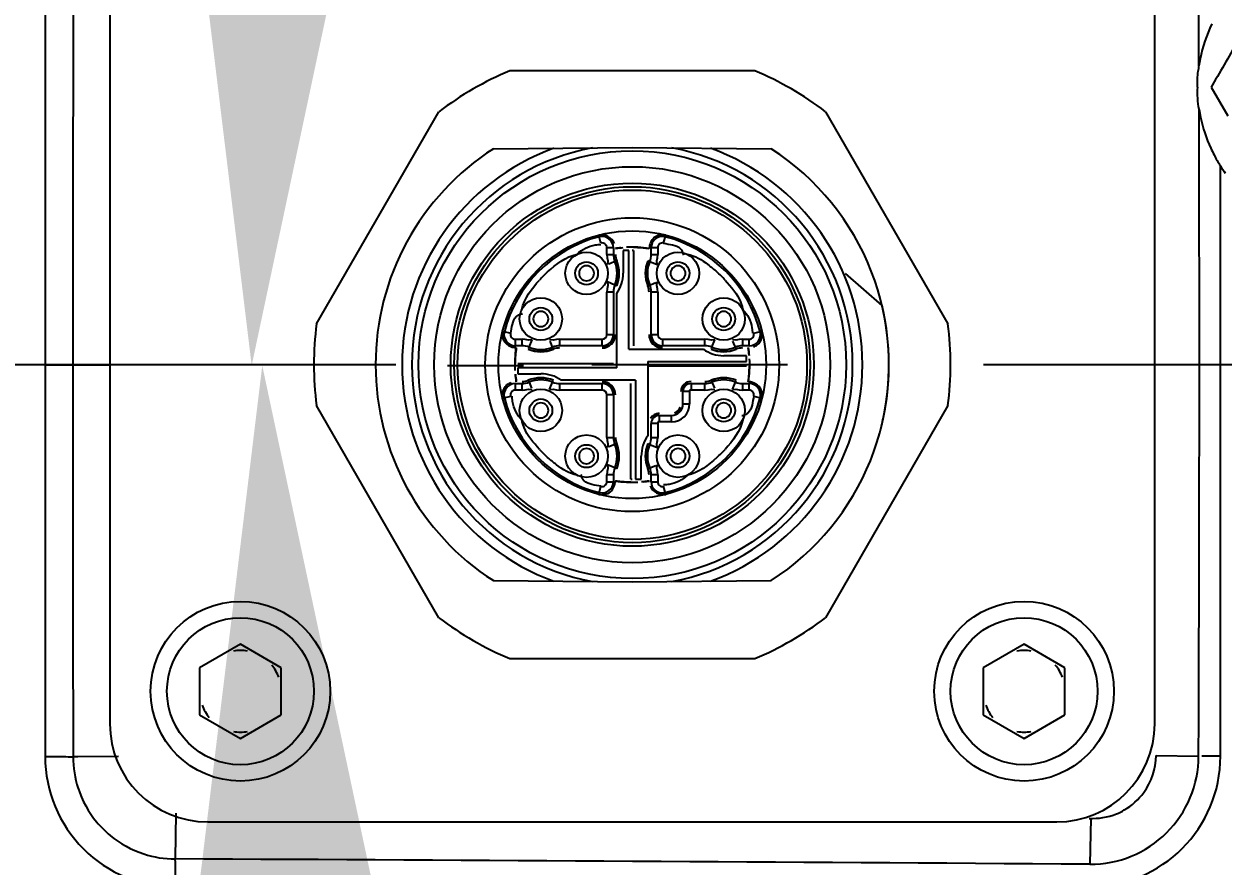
# Model space of a CAD drawing. Header units: millimetres. Extents: x 4086 to 8300, y 123 to 1549.
# Drawn here: x 7714.3 to 7723.48, y 603.03 to 609.48 of the extents above; entities that cross this region are included whole.
import ezdxf

# ---------------------------------------------------------------- set-up
doc = ezdxf.new("R2010")
doc.units = ezdxf.units.MM
doc.linetypes.add('CENTER', pattern=[0.6, 0.375, -0.075, 0.075, -0.075])
for name, color, linetype in [('中心线', 7, 'Continuous'), ('外形图', 7, 'Continuous'), ('尺寸标注', 7, 'Continuous'), ('运动范围', 7, 'Continuous')]:
    doc.layers.add(name, color=color, linetype=linetype)
doc.styles.add('思源黑', font='SourceHanSansCN-Normal.ttf')
doc.dimstyles.new('尺寸标注_1_4比例', dxfattribs={"dimtxt": 7, "dimasz": 6, "dimexe": 2, "dimexo": 1.5, "dimgap": 1, "dimtad": 1, "dimdec": 1, "dimlfac": 4, "dimdsep": 46, "dimtxsty": '思源黑', "dimcen": 0.09, "dimadec": 0, "dimazin": 0, "dimtp": 0.01, "dimtm": 0.01, "dimtfac": 1, "dimtdec": 1, "dimtofl": 0, "dimtmove": 0, "dimatfit": 3, "dimfxl": 1, "dimtolj": 1, "dimarcsym": 0})

# ---------------------------------------------------------------- blocks, each defined once
blk = doc.blocks.new('*D749')
at = {"layer": 'Defpoints', "color": 0}
for p in [(7701.103, 606.8629), (7716.0449, 606.8629), (7783.6327, 606.8629), (7961.6009, 575.4823), (7746.5371, 550.4618)]:
    blk.add_point(p, dxfattribs=at)
at = {"layer": '尺寸标注', "color": 0, "lineweight": -2}
blk.add_line((7717.5449, 606.8629), (7718.126, 606.8629), dxfattribs=at)
blk.add_arc((7783.6327, 606.8629), 67.5067, 185.094128, 344.905872, dxfattribs=at)
at = {"layer": '尺寸标注', "color": 0}
for points in [[(7717.3916, 600.9132), (7715.3936, 600.8243), (7716.126, 606.8629)], [(7849.7865, 589.0665), (7847.8343, 589.501), (7850.1139, 595.1404)]]:
    blk.add_solid(points, dxfattribs=at)
at = {"layer": '尺寸标注', "color": 0, "insert": (7783.6327, 544.0665), "char_height": 7, "attachment_point": 5, "style": '思源黑'}
blk.add_mtext('\\A1;+\\A1;170%%d', dxfattribs=at)
blk = doc.blocks.new('*D750')
at = {"layer": 'Defpoints', "color": 0}
for p in [(7746.4945, 663.3329), (7961.6062, 638.2257), (7701.103, 606.8629), (7720.6832, 606.8629), (7783.6327, 606.8629)]:
    blk.add_point(p, dxfattribs=at)
at = {"layer": '尺寸标注', "color": 0, "lineweight": -2}
blk.add_arc((7783.6327, 606.8629), 67.5878, 15.082182, 174.911989, dxfattribs=at)
at = {"layer": '尺寸标注', "color": 0}
for points in [[(7847.9162, 624.2324), (7849.8685, 624.6666), (7850.1949, 618.5926)], [(7715.3122, 612.9013), (7717.3102, 612.8126), (7716.0449, 606.8629)]]:
    blk.add_solid(points, dxfattribs=at)
at = {"layer": '尺寸标注', "color": 0, "insert": (7783.6327, 679.1611), "char_height": 7, "attachment_point": 5, "style": '思源黑'}
blk.add_mtext('\\A1;-\\A1;170%%d', dxfattribs=at)

msp = doc.modelspace()

# ---------------------------------------------------------------- linework, layer by layer
at = {"layer": '中心线', "linetype": 'CENTER', "ltscale": 20}
msp.add_line((7981.1487, 606.8692), (7585.9109, 606.8692), dxfattribs=at)
at = {"layer": '外形图'}
for p, q in [((7714.959, 615.6192), (7714.959, 604.1192)), ((7722.959, 604.1192), (7722.959, 615.6192)), ((7719.8965, 609.1192), (7718.0215, 609.1192)), ((7723.4394, 609.0759), (7723.4259, 609.0523)), ((7723.4259, 609.0523), (7723.3925, 608.9942)), ((7723.3925, 608.9942), (7723.4555, 608.8846)), ((7723.4555, 608.8846), (7723.5183, 608.7753)), ((7716.5416, 607.1823), (7717.4791, 608.8061)), ((7720.4388, 608.8061), (7721.3763, 607.1823)), ((7717.896, 608.5224), (7718.959, 608.5317)), ((7718.959, 608.5317), (7720.0219, 608.5224)), ((7723.4626, 606.8692), (7723.4627, 608.3906)), ((7718.7186, 607.8001), (7718.7027, 607.8616)), ((7719.1993, 607.8001), (7719.2152, 607.8616)), ((7718.7642, 607.7127), (7718.7642, 607.7648)), ((7718.8142, 607.7648), (7718.7642, 607.7648)), ((7718.7642, 607.7127), (7718.8142, 607.7127)), ((7718.8142, 607.7648), (7718.8142, 607.7127)), ((7718.8898, 607.7442), (7718.8898, 607.5692)), ((7718.934, 607.7442), (7718.8898, 607.7442)), ((7718.934, 606.9879), (7718.934, 607.7442)), ((7718.9689, 607.7442), (7718.959, 607.7442)), ((7718.9689, 607.7442), (7718.9689, 607.014)), ((7719.1037, 607.7127), (7719.1037, 607.7648)), ((7719.1537, 607.7648), (7719.1037, 607.7648)), ((7719.1037, 607.7127), (7719.1537, 607.7127)), ((7719.1472, 607.6635), (7719.1521, 607.688)), ((7719.1521, 607.688), (7719.1537, 607.7127)), ((7719.1537, 607.7648), (7719.1537, 607.7127)), ((7718.7707, 607.6635), (7718.7688, 607.6359)), ((7718.8374, 607.6645), (7718.7787, 607.6401)), ((7719.093, 607.6593), (7719.0806, 607.6645)), ((7719.093, 607.6593), (7719.1493, 607.6358)), ((7719.1491, 607.6359), (7719.1472, 607.6635)), ((7718.8249, 607.4791), (7718.7686, 607.5026)), ((7718.7688, 607.5025), (7718.7707, 607.4749)), ((7719.0806, 607.4738), (7719.1392, 607.4983)), ((7719.1472, 607.4749), (7719.1491, 607.5025)), ((7720.5896, 607.5682), (7720.8712, 607.3234)), ((7718.7658, 607.4504), (7718.7642, 607.4257)), ((7718.7642, 607.1004), (7718.7642, 607.4257)), ((7718.8142, 607.4257), (7718.7642, 607.4257)), ((7718.7707, 607.4749), (7718.7658, 607.4504)), ((7718.8142, 607.4257), (7718.8142, 607.1004)), ((7718.8249, 607.4791), (7718.8374, 607.4738)), ((7718.8402, 606.8442), (7718.8402, 607.4138)), ((7719.1037, 607.1004), (7719.1037, 607.4257)), ((7719.1537, 607.4257), (7719.1037, 607.4257)), ((7719.1537, 607.4257), (7719.1537, 607.1004)), ((7717.9665, 607.1254), (7718.028, 607.1096)), ((7718.0633, 607.064), (7718.0633, 607.014)), ((7718.0633, 607.064), (7718.1155, 607.064)), ((7718.1155, 607.014), (7718.1155, 607.064)), ((7718.1402, 607.0623), (7718.1155, 607.064)), ((7718.1646, 607.0574), (7718.1402, 607.0623)), ((7718.1922, 607.0593), (7718.1646, 607.0574)), ((7718.1688, 607.0033), (7718.1923, 607.0596)), ((7718.3533, 607.0574), (7718.3257, 607.0593)), ((7718.3543, 606.9908), (7718.3298, 607.0494)), ((7718.4025, 607.064), (7718.4025, 607.014)), ((7718.4025, 607.064), (7718.7277, 607.064)), ((7718.7277, 607.014), (7718.7277, 607.064)), ((7718.7642, 607.1004), (7718.8142, 607.1004)), ((7719.1037, 607.1004), (7719.1537, 607.1004)), ((7719.1902, 607.064), (7719.1902, 607.014)), ((7719.1902, 607.064), (7719.5155, 607.064)), ((7719.5155, 607.014), (7719.5155, 607.064)), ((7719.5402, 607.0623), (7719.5155, 607.064)), ((7719.5646, 607.0574), (7719.5402, 607.0623)), ((7719.5922, 607.0593), (7719.5646, 607.0574)), ((7719.5688, 607.0033), (7719.5923, 607.0596)), ((7719.7533, 607.0574), (7719.7257, 607.0593)), ((7719.7543, 606.9908), (7719.7298, 607.0494)), ((7719.8025, 607.064), (7719.8025, 607.014)), ((7719.8025, 607.064), (7719.8546, 607.064)), ((7719.8546, 607.014), (7719.8546, 607.064)), ((7719.8899, 607.1096), (7719.9514, 607.1254)), ((7718.1155, 607.014), (7718.0633, 607.014)), ((7718.1688, 607.0033), (7718.1636, 606.9908)), ((7718.7277, 607.014), (7718.4025, 607.014)), ((7718.934, 606.9879), (7719.5036, 606.9879)), ((7719.5155, 607.014), (7719.1902, 607.014)), ((7719.5688, 607.0033), (7719.5636, 606.9908)), ((7719.8546, 607.014), (7719.8025, 607.014)), ((7714.4638, 606.8692), (7710.8464, 606.8692)), ((7714.4638, 606.8692), (7714.959, 606.8692)), ((7718.084, 606.8792), (7718.8142, 606.8792)), ((7719.0777, 606.8942), (7719.0777, 606.3246)), ((7719.0777, 606.8942), (7719.834, 606.8942)), ((7719.834, 606.8592), (7719.0777, 606.8592)), ((7719.834, 606.9384), (7719.659, 606.9384)), ((7719.834, 606.8942), (7719.834, 606.9384)), ((7723.4626, 606.8692), (7722.9894, 606.8692)), ((7718.084, 606.8442), (7718.084, 606.8)), ((7718.8402, 606.8442), (7718.084, 606.8442)), ((7718.084, 606.8), (7718.259, 606.8)), ((7718.0633, 606.7244), (7718.0633, 606.6744)), ((7718.0633, 606.7244), (7718.1155, 606.7244)), ((7718.1155, 606.6744), (7718.0633, 606.6744)), ((7718.1155, 606.6744), (7718.1155, 606.7244)), ((7718.1636, 606.7476), (7718.1881, 606.689)), ((7718.1646, 606.6809), (7718.1922, 606.6791)), ((7718.3256, 606.6788), (7718.3543, 606.7476)), ((7718.3257, 606.6791), (7718.3533, 606.6809)), ((7718.3533, 606.6809), (7718.3777, 606.676)), ((7718.3777, 606.676), (7718.4025, 606.6744)), ((7718.4025, 606.7244), (7718.4025, 606.6744)), ((7718.4025, 606.7244), (7718.7277, 606.7244)), ((7718.7277, 606.6744), (7718.4025, 606.6744)), ((7718.984, 606.7504), (7718.4143, 606.7504)), ((7718.7277, 606.6744), (7718.7277, 606.7244)), ((7718.949, 605.9942), (7718.949, 606.7244)), ((7718.984, 606.7504), (7718.984, 605.9942)), ((7719.3975, 606.6744), (7719.3975, 606.5692)), ((7719.5155, 606.6744), (7719.3975, 606.6744)), ((7719.409, 606.7244), (7719.409, 606.6744)), ((7719.409, 606.7244), (7719.5155, 606.7244)), ((7719.5155, 606.6744), (7719.5155, 606.7244)), ((7719.5636, 606.7476), (7719.5881, 606.689)), ((7719.5646, 606.6809), (7719.5922, 606.6791)), ((7719.7256, 606.6788), (7719.7543, 606.7476)), ((7719.7257, 606.6791), (7719.7533, 606.6809)), ((7719.7533, 606.6809), (7719.7777, 606.676)), ((7719.7777, 606.676), (7719.8025, 606.6744)), ((7719.8025, 606.7244), (7719.8025, 606.6744)), ((7719.8025, 606.7244), (7719.8546, 606.7244)), ((7719.8546, 606.6744), (7719.8025, 606.6744)), ((7719.8546, 606.6744), (7719.8546, 606.7244)), ((7717.9665, 606.6129), (7718.028, 606.6288)), ((7718.7642, 606.3127), (7718.7642, 606.6379)), ((7718.8142, 606.6379), (7718.7642, 606.6379)), ((7718.8142, 606.6379), (7718.8142, 606.3127)), ((7719.3475, 606.5692), (7719.3475, 606.6629)), ((7719.3975, 606.6629), (7719.3475, 606.6629)), ((7719.8899, 606.6288), (7719.9514, 606.6129)), ((7717.4791, 604.9323), (7716.5416, 606.5561)), ((7719.3475, 606.5692), (7719.3975, 606.5692)), ((7721.3763, 606.5561), (7720.4388, 604.9323)), ((7719.1037, 606.3127), (7719.1037, 606.4192)), ((7719.1537, 606.4192), (7719.1037, 606.4192)), ((7719.1537, 606.4307), (7719.1537, 606.3127)), ((7719.259, 606.4307), (7719.1537, 606.4307)), ((7719.1652, 606.4807), (7719.1652, 606.4307)), ((7719.1652, 606.4807), (7719.259, 606.4807)), ((7719.259, 606.4307), (7719.259, 606.4807)), ((7718.7642, 606.3127), (7718.8142, 606.3127)), ((7719.1037, 606.3127), (7719.1537, 606.3127)), ((7719.1521, 606.288), (7719.1537, 606.3127)), ((7718.7707, 606.2635), (7718.7688, 606.2359)), ((7718.8374, 606.2645), (7718.7787, 606.2401)), ((7719.093, 606.2593), (7719.0806, 606.2645)), ((7719.093, 606.2593), (7719.1493, 606.2358)), ((7719.1472, 606.2635), (7719.1521, 606.288)), ((7719.1491, 606.2359), (7719.1472, 606.2635)), ((7719.0281, 605.9942), (7719.0281, 606.1692)), ((7718.7658, 606.0504), (7718.7642, 606.0257)), ((7718.7707, 606.0749), (7718.7658, 606.0504)), ((7718.8249, 606.0791), (7718.7686, 606.1026)), ((7718.7688, 606.1025), (7718.7707, 606.0749)), ((7718.8249, 606.0791), (7718.8374, 606.0738)), ((7719.0806, 606.0738), (7719.1392, 606.0983)), ((7719.1472, 606.0749), (7719.1491, 606.1025)), ((7718.7027, 605.8767), (7718.7186, 605.9383)), ((7718.7642, 605.9736), (7718.7642, 606.0257)), ((7718.8142, 606.0257), (7718.7642, 606.0257)), ((7718.7642, 605.9736), (7718.8142, 605.9736)), ((7718.8142, 606.0257), (7718.8142, 605.9736)), ((7718.949, 605.9942), (7718.959, 605.9942)), ((7718.984, 605.9942), (7719.0281, 605.9942)), ((7719.1037, 605.9736), (7719.1037, 606.0257)), ((7719.1537, 606.0257), (7719.1037, 606.0257)), ((7719.1037, 605.9736), (7719.1537, 605.9736)), ((7719.1537, 606.0257), (7719.1537, 605.9736)), ((7719.2152, 605.8767), (7719.1993, 605.9383)), ((7717.896, 605.216), (7718.959, 605.2067)), ((7718.959, 605.2067), (7720.0219, 605.216)), ((7715.959, 604.73), (7715.6465, 604.5496)), ((7716.2715, 604.5496), (7715.959, 604.73)), ((7721.959, 604.73), (7721.6465, 604.5496)), ((7722.2715, 604.5496), (7721.959, 604.73)), ((7718.0215, 604.6192), (7719.8965, 604.6192)), ((7715.6465, 604.5496), (7715.6465, 604.1888)), ((7716.2715, 604.1888), (7716.2715, 604.5496)), ((7721.6465, 604.5496), (7721.6465, 604.1888)), ((7722.2715, 604.1888), (7722.2715, 604.5496)), ((7715.6465, 604.1888), (7715.959, 604.0084)), ((7715.959, 604.0084), (7716.2715, 604.1888)), ((7721.6465, 604.1888), (7721.959, 604.0084)), ((7721.959, 604.0084), (7722.2715, 604.1888)), ((7714.7133, 603.8678), (7714.6777, 603.8676)), ((7715.0259, 603.8695), (7714.7133, 603.8678)), ((7722.9701, 603.8763), (7723.2952, 603.8722)), ((7715.465, 603.4346), (7715.4597, 603.0853)), ((7715.709, 603.3692), (7722.209, 603.3692)), ((7722.4697, 603.3939), (7722.4622, 603.0445))]:
    msp.add_line(p, q, dxfattribs=at)
for points in [[(7718.7642, 607.7127), (7718.7658, 607.688), (7718.7707, 607.6635)], [(7719.1537, 607.4257), (7719.1521, 607.4504), (7719.1472, 607.4749)], [(7718.4025, 607.064), (7718.3777, 607.0623), (7718.3533, 607.0574)], [(7719.8025, 607.064), (7719.7777, 607.0623), (7719.7533, 607.0574)], [(7718.1155, 606.6744), (7718.1402, 606.676), (7718.1646, 606.6809)], [(7719.5155, 606.6744), (7719.5402, 606.676), (7719.5646, 606.6809)], [(7718.7642, 606.3127), (7718.7658, 606.288), (7718.7707, 606.2635)], [(7719.1537, 606.0257), (7719.1521, 606.0504), (7719.1472, 606.0749)]]:
    msp.add_lwpolyline(points, dxfattribs=at)
for centre, radius in [((7718.959, 606.8692), 1.6375), ((7718.959, 606.8692), 1.5159), ((7718.959, 606.8692), 1.3898), ((7718.959, 606.8692), 1.3625), ((7718.959, 606.8692), 1.3375), ((7718.959, 606.8692), 1.125), ((7718.959, 606.8692), 1.025), ((7718.609, 607.5692), 0.1625), ((7719.309, 607.5692), 0.1625), ((7718.609, 607.5692), 0.0875), ((7719.309, 607.5692), 0.0875), ((7718.259, 607.2192), 0.1625), ((7719.659, 607.2192), 0.1625), ((7718.259, 607.2192), 0.0875), ((7719.659, 607.2192), 0.0875), ((7718.259, 606.5192), 0.1625), ((7719.659, 606.5192), 0.1625), ((7718.259, 606.5192), 0.0875), ((7719.659, 606.5192), 0.0875), ((7718.609, 606.1692), 0.1625), ((7719.309, 606.1692), 0.1625), ((7718.609, 606.1692), 0.0875), ((7719.309, 606.1692), 0.0875), ((7715.959, 604.3692), 0.6875), ((7721.959, 604.3692), 0.6875), ((7715.959, 604.3692), 0.5625), ((7721.959, 604.3692), 0.5625)]:
    msp.add_circle(centre, radius, dxfattribs=at)
for centre, radius, start, end in [((11015.7805, 604.7162), 3301.1061, 179.8063724, 179.9626317), ((6099.3581, 602.7848), 1623.9522, 0.2248116, 0.4615247), ((7724.4196, 608.9878), 1.1345, 154.41342, 168.71282), ((7724.3995, 608.9929), 1.1138, 168.76911, 171.51689), ((7718.959, 606.8692), 2.4375, 112.61986, 127.38014), ((7718.959, 606.8692), 2.4375, 52.61986, 67.38014), ((7007.2362, 606.8483), 716.0653, 0.0016719, 0.1581614), ((7724.4005, 608.9953), 1.1149, 188.82364, 191.90046), ((7724.4174, 608.9995), 1.1322, 191.93195, 204.71158), ((7718.9589, 606.8692), 1.9655, 122.73982, 237.26018), ((7718.959, 606.8692), 1.7625, 109.89939, 250.10062), ((7718.959, 606.8692), 1.6875, 100.3872, 259.61279), ((7718.959, 606.8692), 1.6875, 280.38723, 79.61279), ((7718.959, 606.8692), 1.7625, 289.89931, 70.10064), ((7718.959, 606.8692), 1.9655, 345.49105, 57.26018), ((7724.4292, 609.0051), 1.1454, 204.72163, 207.53), ((7724.4317, 609.0063), 1.1482, 207.52479, 212.43184), ((7724.412, 608.994), 1.1248, 212.44009, 215.79246), ((7718.959, 606.8692), 1.0115, 104.47751, 165.52249), ((7718.7277, 607.7648), 0.0865, 0, 104.47751), ((7718.7277, 607.7648), 0.0365, 0, 104.47751), ((7719.1902, 607.7648), 0.0865, 75.52249, 180), ((7719.1902, 607.7648), 0.0365, 75.52249, 180), ((7718.959, 606.8692), 1.0115, 14.47751, 75.52249), ((7718.9527, 607.7127), 0.1385, 180, 202.65829), ((7718.959, 606.8692), 0.9, 95.59036, 98.35785), ((7718.959, 606.8692), 0.8971, 94.55654, 98.22437), ((7718.9527, 607.7127), 0.1221, 180, 202.65829), ((7718.959, 606.8692), 0.9, 81.64215, 92.79518), ((7718.9687, 607.0294), 0.7366, 87.42015, 89.98107), ((7718.9649, 606.9483), 0.8178, 84.40073, 87.40823), ((7718.9543, 606.8402), 0.9264, 81.74761, 84.40234), ((7718.9652, 607.7127), 0.1385, 337.34171, 0), ((7718.609, 607.5692), 0.0576, 90.99441, 269.00559), ((7718.609, 607.5692), 0.0576, 271.10635, 88.89268), ((7718.609, 607.5692), 0.234, 337.34171, 22.65829), ((7718.609, 607.5692), 0.2504, 337.34171, 22.65829), ((7718.609, 607.5692), 0.2475, 344.89447, 15.10553), ((7719.309, 607.5692), 0.2504, 157.34171, 202.65829), ((7719.309, 607.5692), 0.2475, 164.89447, 202.65829), ((7719.309, 607.5692), 0.234, 157.34171, 202.65829), ((7719.309, 607.5692), 0.0576, 90.99441, 269.00559), ((7719.309, 607.5692), 0.0576, 271.10635, 88.89268), ((7718.8734, 606.9547), 0.8406, 131.98611, 138.00687), ((7718.6215, 607.5692), 0.2683, 324.61103, 0), ((7719.0442, 606.9545), 0.841, 41.99464, 48.0125), ((7718.9527, 607.4257), 0.1385, 157.34171, 180), ((7718.9652, 607.4257), 0.1221, 0, 22.65829), ((7718.9652, 607.4257), 0.1385, 0, 22.65829), ((7718.959, 606.8692), 1.9655, 302.73976, 13.36229), ((7718.259, 607.2192), 0.0576, 90.99441, 269.00559), ((7718.259, 607.2192), 0.0576, 271.10635, 88.89268), ((7719.659, 607.2192), 0.0576, 90.99441, 269.00559), ((7719.659, 607.2192), 0.0576, 271.10635, 88.89268), ((7718.959, 606.8692), 2.4375, 172.61986, 187.38014), ((7718.959, 606.8692), 2.4375, 352.61986, 7.38014), ((7718.0633, 607.1004), 0.0865, 165.52249, 270), ((7718.0633, 607.1004), 0.0365, 165.52249, 270), ((7718.7277, 607.1004), 0.1029, 270, 0), ((7718.7277, 607.1004), 0.1, 270, 0), ((7718.7277, 607.1004), 0.0865, 270, 0), ((7718.7277, 607.1004), 0.0365, 270, 0), ((7719.1902, 607.1004), 0.1029, 180, 270), ((7719.1902, 607.1004), 0.1, 180, 270), ((7719.1902, 607.1004), 0.0865, 180, 270), ((7719.1902, 607.1004), 0.0365, 180, 270), ((7719.8546, 607.1004), 0.0865, 270, 14.47751), ((7719.8546, 607.1004), 0.0365, 270, 14.47751), ((7718.959, 606.8692), 0.9, 171.6421, 182.79518), ((7718.959, 606.8692), 0.8971, 171.77563, 179.36159), ((7718.1155, 606.8754), 0.1385, 67.34171, 90), ((7718.259, 607.2192), 0.2504, 247.34171, 292.65829), ((7718.259, 607.2192), 0.234, 247.34171, 292.65829), ((7718.259, 607.2192), 0.2475, 254.89447, 292.65829), ((7718.4025, 606.8754), 0.1385, 90, 112.65829), ((7718.4025, 606.8754), 0.1221, 90, 112.65829), ((7719.659, 607.2067), 0.2683, 234.61103, 270), ((7719.5155, 606.8754), 0.1385, 67.34171, 90), ((7719.659, 607.2192), 0.2504, 247.34171, 292.65829), ((7719.659, 607.2192), 0.234, 247.34171, 292.65829), ((7719.659, 607.2192), 0.2475, 254.89447, 285.10553), ((7719.8025, 606.8754), 0.1385, 90, 112.65829), ((7719.8025, 606.8754), 0.1221, 90, 112.65829), ((7718.959, 606.8692), 0.8971, 4.55654, 8.22437), ((7718.959, 606.8692), 0.9, 4.54677, 8.3579), ((7718.959, 606.8692), 0.8971, 351.77563, 359.36159), ((7718.959, 606.8692), 0.9, 351.6421, 2.79518), ((6978.1215, 606.924), 745.1799, 359.7653511, 359.9957827), ((7718.959, 606.8692), 0.9, 184.54677, 188.3579), ((7718.959, 606.8692), 0.8971, 184.55654, 188.22437), ((7718.259, 606.5192), 0.2504, 67.34171, 112.65829), ((7718.259, 606.5192), 0.2475, 74.89447, 105.10553), ((7718.259, 606.5317), 0.2683, 54.61103, 90), ((7719.659, 606.5192), 0.2504, 67.34171, 112.65829), ((7719.659, 606.5192), 0.2475, 74.89447, 112.65829), ((7718.0633, 606.6379), 0.0865, 90, 194.47751), ((7718.0633, 606.6379), 0.0365, 90, 194.47751), ((7718.1155, 606.8629), 0.1221, 270, 292.65829), ((7718.1155, 606.8629), 0.1385, 270, 292.65829), ((7718.259, 606.5192), 0.234, 67.34171, 112.65829), ((7718.4025, 606.8629), 0.1385, 247.34171, 270), ((7718.7277, 606.6379), 0.1029, 0, 90), ((7718.7277, 606.6379), 0.1, 0, 90), ((7718.7277, 606.6379), 0.0865, 0, 90), ((7718.7277, 606.6379), 0.0365, 0, 90), ((7719.409, 606.6629), 0.0779, 90, 180), ((7719.409, 606.6629), 0.075, 110, 180), ((7719.409, 606.6629), 0.0615, 90, 180), ((7719.5155, 606.8629), 0.1221, 270, 292.65829), ((7719.5155, 606.8629), 0.1385, 270, 292.65829), ((7719.659, 606.5192), 0.234, 67.34171, 112.65829), ((7719.8025, 606.8629), 0.1385, 247.34171, 270), ((7719.8546, 606.6379), 0.0865, 345.52249, 90), ((7719.8546, 606.6379), 0.0365, 345.52249, 90), ((7718.959, 606.8692), 1.0115, 194.47751, 255.52249), ((7718.959, 606.8692), 1.0115, 284.47751, 345.52249), ((7718.259, 606.5192), 0.0576, 90.99441, 269.00559), ((7718.259, 606.5192), 0.0576, 271.10635, 88.89268), ((7719.1652, 606.4192), 0.0779, 90, 149.99429), ((7719.1652, 606.4192), 0.075, 90, 140), ((7719.259, 606.5692), 0.1385, 270, 0), ((7719.259, 606.5692), 0.0885, 270, 0), ((7719.259, 606.5692), 0.0721, 289.9948, 340.00518), ((7719.259, 606.5692), 0.075, 290, 340), ((7719.659, 606.5192), 0.0576, 90.99441, 269.00559), ((7719.659, 606.5192), 0.0576, 271.10635, 88.89268), ((7719.1652, 606.4192), 0.0615, 90, 180), ((7718.9503, 606.8732), 1.9747, 346.338, 347.9393), ((7718.9527, 606.3127), 0.1385, 180, 202.65829), ((7718.9527, 606.3127), 0.1221, 180, 202.65829), ((7719.2965, 606.1692), 0.2683, 144.61103, 180), ((7718.9652, 606.3127), 0.1385, 337.34171, 0), ((7718.8737, 606.7839), 0.841, 221.99464, 228.0125), ((7718.609, 606.1692), 0.0576, 90.99441, 269.00559), ((7718.609, 606.1692), 0.0576, 271.10635, 88.89268), ((7718.609, 606.1692), 0.234, 337.34171, 22.65829), ((7718.609, 606.1692), 0.2475, 344.89447, 22.65829), ((7718.609, 606.1692), 0.2504, 337.34171, 22.65829), ((7719.309, 606.1692), 0.2504, 157.34171, 202.65829), ((7719.309, 606.1692), 0.2475, 164.89447, 195.10553), ((7719.309, 606.1692), 0.234, 157.34171, 202.65829), ((7719.309, 606.1692), 0.0576, 90.99441, 269.00559), ((7719.309, 606.1692), 0.0576, 271.10635, 88.89268), ((7719.0445, 606.7836), 0.8406, 311.98611, 318.00687), ((7718.9527, 606.0257), 0.1385, 157.34171, 180), ((7718.9652, 606.0257), 0.1221, 0, 22.65829), ((7718.9652, 606.0257), 0.1385, 0, 22.65829), ((7718.7277, 605.9736), 0.0865, 255.52249, 0), ((7718.7277, 605.9736), 0.0365, 255.52249, 0), ((7718.959, 606.8692), 0.9, 261.64215, 272.79518), ((7718.9636, 606.8982), 0.9264, 261.74761, 264.40234), ((7718.953, 606.7901), 0.8178, 264.40073, 267.40823), ((7718.9492, 606.709), 0.7366, 267.42015, 269.98107), ((7718.959, 606.8692), 0.8971, 274.55654, 278.22437), ((7718.959, 606.8692), 0.9, 275.59036, 278.35785), ((7719.1902, 605.9736), 0.0865, 180, 284.47751), ((7719.1902, 605.9736), 0.0365, 180, 284.47751), ((7718.959, 606.8692), 2.4375, 232.61986, 247.38014), ((7718.959, 606.8692), 2.4375, 292.61986, 307.38014), ((7715.959, 604.3692), 0.3125, 79.9994, 100.0006), ((7721.959, 604.3692), 0.3125, 79.9994, 100.0006), ((7715.959, 604.3692), 0.3125, 19.99941, 40.0006), ((7721.959, 604.3692), 0.3125, 19.99941, 40.0006), ((7715.959, 604.3692), 0.3125, 199.99941, 220.0006), ((7721.959, 604.3692), 0.3125, 199.99941, 220.0006), ((7715.709, 604.1192), 0.75, 180, 270), ((7722.209, 604.1192), 0.75, 270, 0), ((7715.959, 604.3692), 0.3125, 259.9994, 280.0006), ((7721.959, 604.3692), 0.3125, 259.9994, 280.0006), ((7715.4623, 603.8691), 0.9987, 180.00319, 270.06528), ((7715.4653, 603.8688), 0.7877, 180.0915, 197.96019), ((7722.4654, 603.8743), 0.8298, 269.77964, 359.85947), ((7722.4635, 603.8728), 0.9994, 270.01787, 0.01002), ((7722.4706, 603.9), 0.5088, 292.60053, 300.19186), ((7715.4614, 603.8693), 0.7842, 219.61268, 230.37778), ((7715.4619, 603.8749), 0.7896, 252.01185, 269.84339), ((7700.203, -2615.4563), 3218.5778, 89.6037469, 89.7284056)]:
    msp.add_arc(centre, radius, start, end, dxfattribs=at)
for points in [[(7714.4613, 615.8662), (7714.463, 612.8672), (7714.4638, 609.8682), (7714.4638, 606.8692)], [(7723.6443, 609.4317), (7723.5759, 609.3132), (7723.5076, 609.1946), (7723.4394, 609.0759)], [(7723.2857, 608.9942), (7723.2857, 609.0352), (7723.2865, 609.0764), (7723.2926, 609.117)], [(7723.2988, 608.8243), (7723.2902, 608.8802), (7723.2829, 608.9374), (7723.2887, 608.9937)], [(7718.8218, 607.7972), (7718.807, 607.8398), (7718.7464, 607.8729), (7718.7027, 607.8616)], [(7718.5364, 607.7146), (7718.5725, 607.7524), (7718.6246, 607.777), (7718.6761, 607.7858)], [(7719.1993, 607.8001), (7719.2428, 607.7889), (7719.296, 607.7898), (7719.3271, 607.7574)], [(7718.3111, 607.5796), (7718.3761, 607.6382), (7718.4505, 607.6977), (7718.5364, 607.7146)], [(7719.3816, 607.7147), (7719.4391, 607.7033), (7719.4929, 607.6724), (7719.5389, 607.6361)], [(7719.5389, 607.6361), (7719.562, 607.6178), (7719.585, 607.5993), (7719.6068, 607.5796)], [(7718.1135, 607.2919), (7718.1306, 607.3778), (7718.1901, 607.4521), (7718.2486, 607.5172)], [(7719.6693, 607.5172), (7719.7149, 607.4665), (7719.7626, 607.4139), (7719.7875, 607.3505)], [(7718.028, 607.1096), (7718.0393, 607.1531), (7718.0384, 607.2063), (7718.0708, 607.2375)], [(7719.8044, 607.2919), (7719.8422, 607.2557), (7719.8667, 607.2036), (7719.8755, 607.1521)], [(7717.972, 607.0607), (7717.9867, 607.0257), (7718.0305, 607), (7718.0685, 607)], [(7714.4638, 606.8692), (7714.4638, 605.8692), (7714.4637, 604.8691), (7714.4635, 603.8691)], [(7714.675, 606.8692), (7714.675, 605.8687), (7714.676, 604.8681), (7714.6777, 603.8676)], [(7723.4629, 603.8729), (7723.4627, 604.8717), (7723.4626, 605.8704), (7723.4626, 606.8692)], [(7719.9459, 606.6777), (7719.9312, 606.7127), (7719.8874, 606.7384), (7719.8494, 606.7384)], [(7718.1135, 606.4465), (7718.0757, 606.4827), (7718.0512, 606.5348), (7718.0424, 606.5863)], [(7719.8899, 606.6288), (7719.8787, 606.5853), (7719.8795, 606.5321), (7719.8471, 606.5009)], [(7719.8044, 606.4465), (7719.7873, 606.3606), (7719.7279, 606.2863), (7719.6693, 606.2212)], [(7718.2486, 606.2212), (7718.2031, 606.2719), (7718.1553, 606.3245), (7718.1304, 606.3879)], [(7718.379, 606.1023), (7718.3559, 606.1206), (7718.333, 606.1391), (7718.3111, 606.1588)], [(7719.6068, 606.1588), (7719.5418, 606.1002), (7719.4674, 606.0407), (7719.3815, 606.0238)], [(7718.5363, 606.0237), (7718.4788, 606.0351), (7718.425, 606.066), (7718.379, 606.1023)], [(7718.7186, 605.9383), (7718.6751, 605.9495), (7718.6219, 605.9486), (7718.5908, 605.981)], [(7719.0961, 605.9412), (7719.1109, 605.8985), (7719.1715, 605.8655), (7719.2152, 605.8767)], [(7719.3815, 606.0238), (7719.3454, 605.986), (7719.2933, 605.9614), (7719.2418, 605.9526)], [(7722.8759, 603.5944), (7722.9344, 603.6743), (7722.9689, 603.7772), (7722.9701, 603.8763)], [(7714.7161, 603.626), (7714.7463, 603.5331), (7714.795, 603.4445), (7714.8572, 603.3693)], [(7722.7265, 603.4602), (7722.7844, 603.4939), (7722.8364, 603.5404), (7722.8759, 603.5944)], [(7722.4564, 603.3954), (7722.5272, 603.3939), (7722.6007, 603.4031), (7722.6662, 603.4302)], [(7714.9613, 603.2652), (7715.0365, 603.2029), (7715.1251, 603.1542), (7715.218, 603.1239)]]:
    msp.add_open_spline(points, degree=3, dxfattribs=at)
for points, knots in [([(7723.2926, 609.117), (7723.2936, 609.1235), (7723.2958, 609.1367), (7723.2987, 609.1497), (7723.3003, 609.1561)], [0, 0, 0, 0, 0.500684, 1, 1, 1, 1]), ([(7719.2152, 607.8616), (7719.1859, 607.8692), (7719.1156, 607.8547), (7719.0898, 607.7897), (7719.0898, 607.7596)], [0, 0, 0, 0, 0.502061, 1, 1, 1, 1]), ([(7718.6761, 607.7858), (7718.6832, 607.787), (7718.6973, 607.7888), (7718.7115, 607.7893), (7718.7185, 607.7893)], [0, 0, 0, 0, 0.507791, 1, 1, 1, 1]), ([(7719.3271, 607.7574), (7719.3329, 607.7514), (7719.3433, 607.7361), (7719.3486, 607.7185), (7719.3504, 607.7088)], [0, 0, 0, 0, 0.457337, 1, 1, 1, 1]), ([(7719.7875, 607.3505), (7719.7913, 607.341), (7719.7977, 607.3217), (7719.8025, 607.3019), (7719.8044, 607.2919)], [0, 0, 0, 0, 0.50034, 1, 1, 1, 1]), ([(7718.0708, 607.2375), (7718.0742, 607.2407), (7718.0819, 607.2468), (7718.0905, 607.2515), (7718.0952, 607.2535)], [0, 0, 0, 0, 0.481133, 1, 1, 1, 1]), ([(7718.0952, 607.2535), (7718.0989, 607.2551), (7718.1068, 607.258), (7718.115, 607.2599), (7718.1194, 607.2607)], [0, 0, 0, 0, 0.477276, 1, 1, 1, 1]), ([(7719.8755, 607.1521), (7719.8767, 607.145), (7719.8785, 607.1309), (7719.8791, 607.1166), (7719.879, 607.1097)], [0, 0, 0, 0, 0.507644, 1, 1, 1, 1]), ([(7717.9665, 607.1254), (7717.9638, 607.115), (7717.9624, 607.0926), (7717.9677, 607.071), (7717.972, 607.0607)], [0, 0, 0, 0, 0.493049, 1, 1, 1, 1]), ([(7719.916, 607.0217), (7719.9247, 607.0283), (7719.9399, 607.0449), (7719.9484, 607.0656), (7719.9511, 607.0764)], [0, 0, 0, 0, 0.495847, 1, 1, 1, 1]), ([(7719.9511, 607.0764), (7719.9531, 607.0845), (7719.9553, 607.101), (7719.9534, 607.1176), (7719.9514, 607.1254)], [0, 0, 0, 0, 0.506873, 1, 1, 1, 1]), ([(7719.887, 607.0064), (7719.8922, 607.0082), (7719.9023, 607.0125), (7719.9117, 607.0184), (7719.916, 607.0217)], [0, 0, 0, 0, 0.500545, 1, 1, 1, 1]), ([(7718.0019, 606.7166), (7717.9932, 606.7101), (7717.978, 606.6935), (7717.9695, 606.6728), (7717.9668, 606.662)], [0, 0, 0, 0, 0.495847, 1, 1, 1, 1]), ([(7718.031, 606.732), (7718.0257, 606.7302), (7718.0156, 606.7259), (7718.0062, 606.72), (7718.0019, 606.7166)], [0, 0, 0, 0, 0.500545, 1, 1, 1, 1]), ([(7719.9514, 606.6129), (7719.9541, 606.6234), (7719.9555, 606.6458), (7719.9502, 606.6674), (7719.9459, 606.6777)], [0, 0, 0, 0, 0.493049, 1, 1, 1, 1]), ([(7717.9668, 606.662), (7717.9648, 606.6539), (7717.9626, 606.6374), (7717.9645, 606.6208), (7717.9665, 606.6129)], [0, 0, 0, 0, 0.506873, 1, 1, 1, 1]), ([(7718.0424, 606.5863), (7718.0412, 606.5934), (7718.0394, 606.6075), (7718.0388, 606.6217), (7718.0389, 606.6287)], [0, 0, 0, 0, 0.507644, 1, 1, 1, 1]), ([(7719.8471, 606.5009), (7719.8437, 606.4977), (7719.836, 606.4915), (7719.8274, 606.4869), (7719.8227, 606.4849)], [0, 0, 0, 0, 0.481133, 1, 1, 1, 1]), ([(7718.1304, 606.3879), (7718.1266, 606.3974), (7718.1202, 606.4167), (7718.1154, 606.4365), (7718.1135, 606.4465)], [0, 0, 0, 0, 0.50034, 1, 1, 1, 1]), ([(7719.8227, 606.4849), (7719.819, 606.4833), (7719.8111, 606.4804), (7719.8029, 606.4785), (7719.7985, 606.4777)], [0, 0, 0, 0, 0.477276, 1, 1, 1, 1]), ([(7718.5908, 605.981), (7718.585, 605.987), (7718.5746, 606.0023), (7718.5694, 606.0199), (7718.5675, 606.0296)], [0, 0, 0, 0, 0.457337, 1, 1, 1, 1]), ([(7718.7027, 605.8767), (7718.732, 605.8692), (7718.8023, 605.8837), (7718.8281, 605.9487), (7718.8281, 605.9788)], [0, 0, 0, 0, 0.502061, 1, 1, 1, 1]), ([(7719.2418, 605.9526), (7719.2347, 605.9514), (7719.2206, 605.9496), (7719.2064, 605.9491), (7719.1994, 605.9491)], [0, 0, 0, 0, 0.507791, 1, 1, 1, 1]), ([(7714.4635, 603.8691), (7714.4851, 603.8691), (7714.5565, 603.8689), (7714.6279, 603.8686), (7714.6777, 603.8676)], [0, 0, 0, 0, 0.302513, 1, 1, 1, 1]), ([(7723.4629, 603.8729), (7723.4228, 603.8729), (7723.375, 603.8729), (7723.3272, 603.8724), (7723.3195, 603.8722)], [0, 0, 0, 0, 0.837293, 1, 1, 1, 1]), ([(7715.4634, 602.8704), (7715.4634, 602.9291), (7715.4628, 603.0007), (7715.4604, 603.0723), (7715.4597, 603.0853)], [0, 0, 0, 0, 0.818742, 1, 1, 1, 1])]:
    msp.add_open_spline(points, degree=3, knots=knots, dxfattribs=at)
at = {"layer": '运动范围'}
msp.add_arc((7783.7746, 606.8692), 180.575, 10, 349.993572, dxfattribs=at)

# ---------------------------------------------------------------- dimensions: what is measured, and where the dimension line sits
at = {"layer": '尺寸标注'}
for base, line1, line2, text, picture, middle in [((7746.4945, 663.3329), ((7701.103, 606.8629), (7720.6832, 606.8629)), ((7783.6327, 606.8629), (7961.6062, 638.2257)), '\\A1;-<>', '*D750', (7783.6327, 674.4507)), ((7746.5371, 550.4618), ((7701.103, 606.8629), (7716.0449, 606.8629)), ((7961.6009, 575.4823), (7783.6327, 606.8629)), '\\A1;+<>', '*D749', (7783.6327, 539.3561))]:
    dim = msp.add_angular_dim_2l(base=base, line1=line1, line2=line2, text=text, dimstyle='尺寸标注_1_4比例', dxfattribs=at)
    dim.commit()
    dim.dimension.update_dxf_attribs({"geometry": picture, "text_midpoint": middle, "dimtype": 162})

doc.saveas('drawing.dxf')
